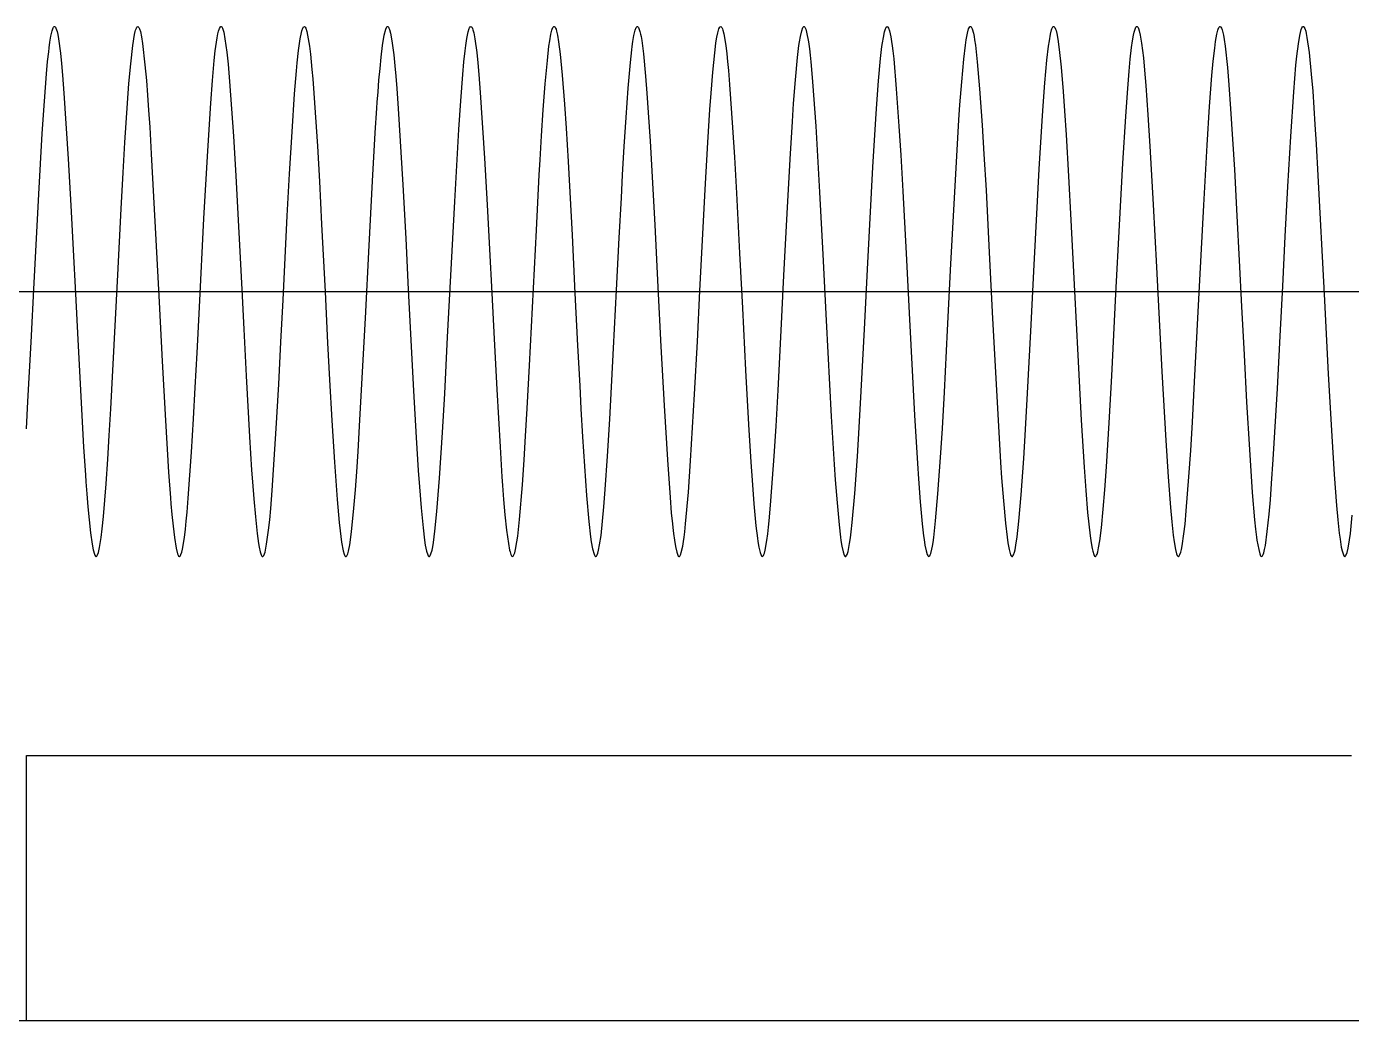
# Model space of a CAD drawing. Extents: x -1 to 557, y 51 to 285.
# Drawn here: x 514.67 to 536, y 261.16 to 277.16 of the extents above; entities that cross this region are included whole.
import ezdxf

# ---------------------------------------------------------------- set-up
doc = ezdxf.new("R2010")
doc.units = 0

msp = doc.modelspace()

# ---------------------------------------------------------------- linework, layer by layer
for p, q in [((515.081024, 277.092228), (515.097111, 277.139238)), ((515.097111, 277.139238), (515.10332, 277.15095)), ((515.10332, 277.15095), (515.112915, 277.16032)), ((515.112915, 277.16032), (515.119124, 277.162013)), ((515.119124, 277.162013), (515.127026, 277.158993)), ((515.127026, 277.158993), (515.134082, 277.15064)), ((515.134082, 277.15064), (515.141702, 277.134581)), ((515.141702, 277.134581), (515.160329, 277.080149)), ((516.42536, 277.106057), (516.436367, 277.136032)), ((516.436367, 277.136032), (516.445962, 277.153896)), ((516.445962, 277.153896), (516.450478, 277.158525)), ((516.450478, 277.158525), (516.459227, 277.161686)), ((516.459227, 277.161686), (516.468258, 277.158214)), ((516.468258, 277.158214), (516.476442, 277.148111)), ((516.476442, 277.148111), (516.487167, 277.125194)), ((516.487167, 277.125194), (516.500996, 277.079822)), ((517.760412, 277.088676), (517.775652, 277.133194)), ((517.775652, 277.133194), (517.789481, 277.15755)), ((517.789481, 277.15755), (517.796818, 277.16167)), ((517.796818, 277.16167), (517.803592, 277.161388)), ((517.803592, 277.161388), (517.810647, 277.156647)), ((517.810647, 277.156647), (517.816574, 277.148999)), ((517.816574, 277.148999), (517.822218, 277.138246)), ((517.822218, 277.138246), (517.830403, 277.117277)), ((519.102349, 277.093099), (519.116178, 277.133327)), ((519.116178, 277.133327), (519.128596, 277.155651)), ((519.128596, 277.155651), (519.13424, 277.159941)), ((519.13424, 277.159941), (519.144964, 277.160169)), ((519.144964, 277.160169), (519.154842, 277.151477)), ((519.154842, 277.151477), (519.164155, 277.133274)), ((519.164155, 277.133274), (519.180524, 277.083772)), ((520.451624, 277.119448), (520.462066, 277.144594)), ((520.462066, 277.144594), (520.470251, 277.156814)), ((520.470251, 277.156814), (520.477306, 277.161499)), ((520.477306, 277.161499), (520.483515, 277.162064)), ((520.483515, 277.162064), (520.490853, 277.158169)), ((520.490853, 277.158169), (520.497626, 277.150098)), ((520.497626, 277.150098), (520.503835, 277.138442)), ((520.503835, 277.138442), (520.512866, 277.114453)), ((521.780269, 277.076957), (521.795792, 277.130308)), ((521.795792, 277.130308), (521.801436, 277.142331)), ((521.801436, 277.142331), (521.81216, 277.157176)), ((521.81216, 277.157176), (521.82232, 277.161861)), ((521.82232, 277.161861), (521.829094, 277.159885)), ((521.829094, 277.159885), (521.835867, 277.153535)), ((521.835867, 277.153535), (521.842076, 277.144024)), ((521.842076, 277.144024), (521.84772, 277.131691)), ((521.84772, 277.131691), (521.855905, 277.108182)), ((523.127004, 277.103285), (523.133213, 277.121403)), ((523.133213, 277.121403), (523.14422, 277.14607)), ((523.14422, 277.14607), (523.154662, 277.159503)), ((523.154662, 277.159503), (523.159178, 277.162043)), ((523.159178, 277.162043), (523.166233, 277.161818)), ((523.166233, 277.161818), (523.17216, 277.158177)), ((523.17216, 277.158177), (523.178369, 277.150585)), ((523.178369, 277.150585), (523.186836, 277.135119)), ((523.186836, 277.135119), (523.193327, 277.11796)), ((524.468405, 277.101556), (524.486185, 277.147838)), ((524.486185, 277.147838), (524.493523, 277.158139)), ((524.493523, 277.158139), (524.500297, 277.162034)), ((524.500297, 277.162034), (524.505377, 277.161946)), ((524.505377, 277.161946), (524.512432, 277.157939)), ((524.512432, 277.157939), (524.520899, 277.14696)), ((524.520899, 277.14696), (524.528801, 277.129463)), ((524.528801, 277.129463), (524.54517, 277.079614)), ((525.799449, 277.063458), (525.816947, 277.123794)), ((525.816947, 277.123794), (525.830211, 277.152471)), ((525.830211, 277.152471), (525.835009, 277.157805)), ((525.835009, 277.157805), (525.844887, 277.161502)), ((525.844887, 277.161502), (525.853918, 277.157805)), ((525.853918, 277.157805), (525.862384, 277.147278)), ((525.862384, 277.147278), (525.872544, 277.126535)), ((525.872544, 277.126535), (525.880729, 277.101502)), ((527.148668, 277.094401), (527.167859, 277.146711)), ((527.167859, 277.146711), (527.176326, 277.158733)), ((527.176326, 277.158733), (527.182535, 277.162148)), ((527.182535, 277.162148), (527.187332, 277.162233)), ((527.187332, 277.162233), (527.193824, 277.158987)), ((527.193824, 277.158987), (527.200597, 277.151424)), ((527.200597, 277.151424), (527.206524, 277.140812)), ((527.206524, 277.140812), (527.21499, 277.119476)), ((528.482732, 277.075751), (528.495996, 277.122834)), ((528.495996, 277.122834), (528.501358, 277.135957)), ((528.501358, 277.135957), (528.511801, 277.153624)), ((528.511801, 277.153624), (528.522807, 277.161978)), ((528.522807, 277.161978), (528.529016, 277.161414)), ((528.529016, 277.161414), (528.537201, 277.154612)), ((528.537201, 277.154612), (528.548207, 277.135421)), ((528.548207, 277.135421), (528.562601, 277.091739)), ((529.818573, 277.056985), (529.836918, 277.123755)), ((529.836918, 277.123755), (529.84482, 277.142156)), ((529.84482, 277.142156), (529.855827, 277.158384)), ((529.855827, 277.158384), (529.8626, 277.162392)), ((529.8626, 277.162392), (529.867398, 277.162649)), ((529.867398, 277.162649), (529.873324, 277.160109)), ((529.873324, 277.160109), (529.878687, 277.154916)), ((529.878687, 277.154916), (529.884049, 277.146393)), ((529.884049, 277.146393), (529.892515, 277.125819)), ((529.892515, 277.125819), (529.913682, 277.054081)), ((531.172308, 277.108138), (531.178517, 277.126849)), ((531.178517, 277.126849), (531.187548, 277.146407)), ((531.187548, 277.146407), (531.193475, 277.155438)), ((531.193475, 277.155438), (531.201094, 277.161563)), ((531.201094, 277.161563), (531.206457, 277.162409)), ((531.206457, 277.162409), (531.214077, 277.158938)), ((531.214077, 277.158938), (531.224237, 277.146492)), ((531.224237, 277.146492), (531.235526, 277.122277)), ((531.235526, 277.122277), (531.24371, 277.096002)), ((532.502025, 277.070333), (532.516983, 277.121494)), ((532.516983, 277.121494), (532.529119, 277.14966)), ((532.529119, 277.14966), (532.535892, 277.157957)), ((532.535892, 277.157957), (532.541536, 277.161428)), ((532.541536, 277.161428), (532.550285, 277.161233)), ((532.550285, 277.161233), (532.558188, 277.155589)), ((532.558188, 277.155589), (532.564679, 277.14605)), ((532.564679, 277.14605), (532.571452, 277.131544)), ((532.571452, 277.131544), (532.58387, 277.093023)), ((533.848874, 277.101258), (533.855365, 277.12076)), ((533.855365, 277.12076), (533.867782, 277.147401)), ((533.867782, 277.147401), (533.880482, 277.161766)), ((533.880482, 277.161766), (533.886974, 277.162613)), ((533.886974, 277.162613), (533.892054, 277.160073)), ((533.892054, 277.160073), (533.898545, 277.152961)), ((533.898545, 277.152961), (533.908422, 277.134758)), ((533.908422, 277.134758), (533.917171, 277.109188)), ((535.192843, 277.116439), (535.201874, 277.139412)), ((535.201874, 277.139412), (535.214574, 277.157644)), ((535.214574, 277.157644), (535.223605, 277.162413)), ((535.223605, 277.162413), (535.231225, 277.16072)), ((535.231225, 277.16072), (535.235459, 277.156967)), ((535.235459, 277.156967), (535.240821, 277.149262)), ((535.240821, 277.149262), (535.249287, 277.131284)), ((535.249287, 277.131284), (535.264245, 277.08708)), ((515.032764, 276.819026), (515.045464, 276.909639)), ((515.045464, 276.909639), (515.061833, 277.006602)), ((515.061833, 277.006602), (515.081024, 277.092228)), ((515.160329, 277.080149), (515.170771, 277.032801)), ((515.170771, 277.032801), (515.182906, 276.96277)), ((515.182906, 276.96277), (515.2146, 276.733863)), ((516.380205, 276.856003), (516.40758, 277.03402)), ((516.40758, 277.03402), (516.418869, 277.084326)), ((516.418869, 277.084326), (516.42536, 277.106057)), ((516.500996, 277.079822), (516.518493, 276.995717)), ((516.518493, 276.995717), (516.53458, 276.888365)), ((517.707636, 276.770057), (517.726263, 276.910925)), ((517.726263, 276.910925), (517.736987, 276.979552)), ((517.736987, 276.979552), (517.749969, 277.047258)), ((517.749969, 277.047258), (517.760412, 277.088676)), ((517.830403, 277.117277), (517.842538, 277.073058)), ((517.842538, 277.073058), (517.86314, 276.965159)), ((517.86314, 276.965159), (517.893903, 276.747377)), ((519.049856, 276.775701), (519.07582, 276.96212)), ((519.07582, 276.96212), (519.094729, 277.063844)), ((519.094729, 277.063844), (519.102349, 277.093099)), ((519.180524, 277.083772), (519.193507, 277.022919)), ((519.193507, 277.022919), (519.222152, 276.848043)), ((520.401106, 276.854605), (520.4282, 277.022451)), ((520.4282, 277.022451), (520.451624, 277.119448)), ((520.512866, 277.114453), (520.528388, 277.054568)), ((520.528388, 277.054568), (520.550402, 276.932061)), ((520.550402, 276.932061), (520.58043, 276.70652)), ((521.74104, 276.856107), (521.75882, 276.970709)), ((521.75882, 276.970709), (521.780269, 277.076957)), ((521.855905, 277.108182), (521.86804, 277.061635)), ((521.86804, 277.061635), (521.885538, 276.966758)), ((521.885538, 276.966758), (521.916837, 276.744576)), ((523.080438, 276.846615), (523.092856, 276.931505)), ((523.092856, 276.931505), (523.112047, 277.039607)), ((523.112047, 277.039607), (523.127004, 277.103285)), ((523.193327, 277.11796), (523.20264, 277.086131)), ((523.20264, 277.086131), (523.216187, 277.0256)), ((523.216187, 277.0256), (523.234531, 276.915745)), ((523.234531, 276.915745), (523.259367, 276.718387)), ((524.419581, 276.838317), (524.431717, 276.923709)), ((524.431717, 276.923709), (524.448368, 277.017514)), ((524.448368, 277.017514), (524.468405, 277.101556)), ((524.54517, 277.079614), (524.554201, 277.041234)), ((524.554201, 277.041234), (524.562385, 276.999254)), ((524.562385, 276.999254), (524.572545, 276.936298)), ((524.572545, 276.936298), (524.599639, 276.724129)), ((525.768687, 276.893422), (525.774049, 276.929843)), ((525.774049, 276.929843), (525.784773, 276.993594)), ((525.784773, 276.993594), (525.799449, 277.063458)), ((525.880729, 277.101502), (525.893429, 277.045599)), ((525.893429, 277.045599), (525.925687, 276.85745)), ((527.104359, 276.856728), (527.112544, 276.913663)), ((527.112544, 276.913663), (527.128066, 277.004426)), ((527.128066, 277.004426), (527.148668, 277.094401)), ((527.21499, 277.119476), (527.227972, 277.069735)), ((527.227972, 277.069735), (527.25769, 276.914363)), ((527.25769, 276.914363), (527.27293, 276.804068)), ((528.449712, 276.897434), (528.46467, 276.988321)), ((528.46467, 276.988321), (528.482732, 277.075751)), ((528.562601, 277.091739), (528.584332, 276.996477)), ((528.584332, 276.996477), (528.596467, 276.923475)), ((528.596467, 276.923475), (528.606345, 276.853329)), ((529.784989, 276.861574), (529.797971, 276.948005)), ((529.797971, 276.948005), (529.818573, 277.056985)), ((529.913682, 277.054081), (529.924407, 277.002694)), ((529.924407, 277.002694), (529.93372, 276.946991)), ((529.93372, 276.946991), (529.945291, 276.864193)), ((531.124048, 276.845104), (531.136466, 276.931605)), ((531.136466, 276.931605), (531.155939, 277.040797)), ((531.155939, 277.040797), (531.172308, 277.108138)), ((531.24371, 277.096002), (531.255281, 277.047898)), ((531.255281, 277.047898), (531.271932, 276.956703)), ((531.271932, 276.956703), (531.29451, 276.791922)), ((532.461103, 276.822979), (532.476061, 276.932137)), ((532.476061, 276.932137), (532.491865, 277.023845)), ((532.491865, 277.023845), (532.502025, 277.070333)), ((532.58387, 277.093023), (532.599674, 277.022818)), ((532.599674, 277.022818), (532.620841, 276.892087)), ((533.798356, 276.812756), (533.813596, 276.922363)), ((533.813596, 276.922363), (533.834198, 277.039674)), ((533.834198, 277.039674), (533.848874, 277.101258)), ((533.917171, 277.109188), (533.938338, 277.025275)), ((533.938338, 277.025275), (533.950756, 276.95356)), ((533.950756, 276.95356), (533.965149, 276.848015)), ((535.147123, 276.88187), (535.169136, 277.019417)), ((535.169136, 277.019417), (535.179296, 277.068462)), ((535.179296, 277.068462), (535.192843, 277.116439)), ((535.264245, 277.08708), (535.273559, 277.047504)), ((535.273559, 277.047504), (535.284283, 276.987388)), ((535.284283, 276.987388), (535.317472, 276.746497)), ((515.008493, 276.601295), (515.025144, 276.75696)), ((515.025144, 276.75696), (515.032764, 276.819026)), ((515.2146, 276.733863), (515.23238, 276.567163)), ((516.346507, 276.562921), (516.380205, 276.856003)), ((516.53458, 276.888365), (516.575164, 276.544057)), ((517.690985, 276.616252), (517.707636, 276.770057)), ((517.893903, 276.747377), (517.913658, 276.556866)), ((519.027842, 276.580107), (519.049856, 276.775701)), ((519.222152, 276.848043), (519.238239, 276.717527)), ((519.238239, 276.717527), (519.251503, 276.593267)), ((520.378246, 276.669671), (520.401106, 276.854605)), ((520.58043, 276.70652), (520.598775, 276.531226)), ((521.710843, 276.593931), (521.730034, 276.770591)), ((521.730034, 276.770591), (521.74104, 276.856107)), ((521.916837, 276.744576), (521.934899, 276.579101)), ((523.054473, 276.615608), (523.080438, 276.846615)), ((523.259367, 276.718387), (523.292499, 276.378242)), ((524.391641, 276.583247), (524.413372, 276.789379)), ((524.413372, 276.789379), (524.419581, 276.838317)), ((524.599639, 276.724129), (524.635481, 276.365137)), ((525.718677, 276.425843), (525.749778, 276.738333)), ((525.749778, 276.738333), (525.768687, 276.893422)), ((525.925687, 276.85745), (525.942338, 276.724715)), ((525.942338, 276.724715), (525.955885, 276.598909)), ((527.082064, 276.66147), (527.104359, 276.856728)), ((527.27293, 276.804068), (527.285348, 276.699352)), ((527.285348, 276.699352), (527.296355, 276.594498)), ((528.419796, 276.645159), (528.44181, 276.840465)), ((528.44181, 276.840465), (528.449712, 276.897434)), ((528.606345, 276.853329), (528.616505, 276.771436)), ((528.616505, 276.771436), (528.630052, 276.644041)), ((529.759024, 276.635274), (529.784989, 276.861574)), ((529.945291, 276.864193), (529.975771, 276.595018)), ((531.098648, 276.618742), (531.124048, 276.845104)), ((531.29451, 276.791922), (531.324595, 276.507724)), ((532.439654, 276.636346), (532.461103, 276.822979)), ((532.620841, 276.892087), (532.650023, 276.658362)), ((533.774931, 276.603068), (533.798356, 276.812756)), ((533.965149, 276.848015), (534.003757, 276.503456)), ((535.122852, 276.684461), (535.147123, 276.88187)), ((535.317472, 276.746497), (535.353258, 276.397185)), ((514.990149, 276.40282), (515.008493, 276.601295)), ((515.23238, 276.567163), (515.249031, 276.380645)), ((516.317862, 276.24657), (516.346507, 276.562921)), ((516.575164, 276.544057), (516.597741, 276.293593)), ((517.661493, 276.292284), (517.690985, 276.616252)), ((517.913658, 276.556866), (517.937365, 276.277362)), ((519.015142, 276.446483), (519.027842, 276.580107)), ((519.251503, 276.593267), (519.263356, 276.468878)), ((520.343251, 276.2986), (520.35962, 276.484246)), ((520.35962, 276.484246), (520.378246, 276.669671)), ((520.598775, 276.531226), (520.614015, 276.3625)), ((521.692216, 276.39103), (521.710843, 276.593931)), ((521.934899, 276.579101), (521.95155, 276.392597)), ((523.020691, 276.238816), (523.054473, 276.615608)), ((524.355827, 276.17006), (524.391641, 276.583247)), ((525.955885, 276.598909), (525.969431, 276.452187)), ((527.049044, 276.305642), (527.082064, 276.66147)), ((527.296355, 276.594498), (527.307926, 276.470157)), ((528.3872, 276.289291), (528.419796, 276.645159)), ((528.630052, 276.644041), (528.672583, 276.161083)), ((529.725976, 276.273039), (529.759024, 276.635274)), ((529.975771, 276.595018), (530.013645, 276.16054)), ((531.065967, 276.256473), (531.098648, 276.618742)), ((531.324595, 276.507724), (531.35801, 276.118862)), ((532.42131, 276.444858), (532.439654, 276.636346)), ((532.650023, 276.658362), (532.669496, 276.458907)), ((533.754047, 276.374285), (533.774931, 276.603068)), ((534.003757, 276.503456), (534.027746, 276.221237)), ((535.072334, 276.110548), (535.107612, 276.537835)), ((535.107612, 276.537835), (535.122852, 276.684461)), ((514.95552, 275.962435), (514.990149, 276.40282)), ((515.249031, 276.380645), (515.271326, 276.087501)), ((516.597741, 276.293593), (516.616368, 276.056078)), ((517.634117, 275.929959), (517.661493, 276.292284)), ((517.937365, 276.277362), (518.000046, 275.399313)), ((518.985537, 276.076259), (519.015142, 276.446483)), ((519.263356, 276.468878), (519.276056, 276.321406)), ((519.276056, 276.321406), (519.293554, 276.087972)), ((520.328293, 276.112825), (520.343251, 276.2986)), ((520.614015, 276.3625), (520.629819, 276.162072)), ((521.65866, 275.963814), (521.692216, 276.39103)), ((521.95155, 276.392597), (521.974128, 276.099461)), ((523.292499, 276.378242), (523.329442, 275.912991)), ((524.635481, 276.365137), (524.658059, 276.087766)), ((525.690427, 276.087527), (525.718677, 276.425843)), ((525.969431, 276.452187), (525.987494, 276.228571)), ((527.019298, 275.925528), (527.049044, 276.305642)), ((527.307926, 276.470157), (527.324013, 276.273299)), ((527.324013, 276.273299), (527.375998, 275.555916)), ((528.3583, 275.918968), (528.3872, 276.289291)), ((529.697302, 275.902699), (529.725976, 276.273039)), ((532.392467, 276.093139), (532.42131, 276.444858)), ((532.669496, 276.458907), (532.690098, 276.212586)), ((533.715806, 275.876197), (533.754047, 276.374285)), ((535.353258, 276.397185), (535.376118, 276.121155)), ((515.271326, 276.087501), (515.340951, 275.030541)), ((516.293591, 275.929827), (516.317862, 276.24657)), ((516.616368, 276.056078), (516.633301, 275.818436)), ((518.944163, 275.467136), (518.985537, 276.076259)), ((519.293554, 276.087972), (519.350676, 275.237423)), ((520.315875, 275.944838), (520.328293, 276.112825)), ((520.629819, 276.162072), (520.651832, 275.842616)), ((521.974128, 276.099461), (522.044006, 275.042521)), ((522.989195, 275.82069), (523.020691, 276.238816)), ((524.321509, 275.699587), (524.355827, 276.17006)), ((524.658059, 276.087766), (524.67979, 275.779396)), ((525.671518, 275.826037), (525.690427, 276.087527)), ((525.987494, 276.228571), (526.037024, 275.537553)), ((528.672583, 276.161083), (528.715537, 275.560077)), ((530.013645, 276.16054), (530.05547, 275.57658)), ((531.037519, 275.886116), (531.065967, 276.256473)), ((531.35801, 276.118862), (531.380588, 275.806741)), ((532.365938, 275.71436), (532.392467, 276.093139)), ((532.690098, 276.212586), (532.724191, 275.743288)), ((534.027746, 276.221237), (534.055404, 275.835361)), ((535.023538, 275.39025), (535.072334, 276.110548)), ((535.376118, 276.121155), (535.395591, 275.853834)), ((514.920891, 275.438837), (514.95552, 275.962435)), ((516.27186, 275.612895), (516.293591, 275.929827)), ((517.584982, 275.163924), (517.634117, 275.929959)), ((520.28342, 275.448977), (520.309102, 275.849885)), ((520.309102, 275.849885), (520.315875, 275.944838)), ((520.651832, 275.842616), (520.727186, 274.611966)), ((521.628264, 275.506118), (521.65866, 275.963814)), ((523.329442, 275.912991), (523.355407, 275.52403)), ((526.99926, 275.634495), (527.019298, 275.925528)), ((528.341649, 275.675495), (528.3583, 275.918968)), ((529.680651, 275.65922), (529.697302, 275.902699)), ((531.020867, 275.642632), (531.037519, 275.886116)), ((533.675872, 275.253838), (533.715806, 275.876197)), ((535.395591, 275.853834), (535.413371, 275.5864)), ((516.633301, 275.818436), (516.651364, 275.54106)), ((522.96182, 275.402265), (522.989195, 275.82069)), ((524.291706, 275.228793), (524.321509, 275.699587)), ((524.67979, 275.779396), (524.708379, 275.318621)), ((525.637595, 275.293834), (525.671518, 275.826037)), ((526.962486, 275.028073), (526.99926, 275.634495)), ((528.295336, 274.897835), (528.341649, 275.675495)), ((529.63448, 274.881549), (529.680651, 275.65922)), ((530.974837, 274.864955), (531.020867, 275.642632)), ((531.380588, 275.806741), (531.405706, 275.419834)), ((532.320077, 274.965275), (532.365938, 275.71436)), ((532.724191, 275.743288), (532.755912, 275.237998)), ((534.055404, 275.835361), (534.116392, 274.860453)), ((514.864814, 274.46529), (514.920891, 275.438837)), ((516.251822, 275.29585), (516.27186, 275.612895)), ((516.651364, 275.54106), (516.676481, 275.115596)), ((518.903806, 274.790647), (518.944163, 275.467136)), ((520.238405, 274.672062), (520.28342, 275.448977)), ((521.561829, 274.344078), (521.628264, 275.506118)), ((523.355407, 275.52403), (523.387213, 274.987128)), ((526.037024, 275.537553), (526.066177, 275.058202)), ((527.375998, 275.555916), (527.405349, 275.074821)), ((528.715537, 275.560077), (528.744154, 275.091552)), ((530.05547, 275.57658), (530.084172, 275.108063)), ((531.405706, 275.419834), (531.444737, 274.752943)), ((535.413371, 275.5864), (535.432562, 275.269374)), ((516.234606, 275.003047), (516.251822, 275.29585)), ((518.000046, 275.399313), (518.038005, 274.757247)), ((519.350676, 275.237423), (519.383442, 274.667114)), ((522.938678, 275.017486), (522.96182, 275.402265)), ((524.26546, 274.776095), (524.291706, 275.228793)), ((524.708379, 275.318621), (524.784071, 273.967541)), ((525.594697, 274.541027), (525.637595, 275.293834)), ((532.755912, 275.237998), (532.808688, 274.298388)), ((533.621177, 274.284095), (533.675872, 275.253838)), ((534.976492, 274.587534), (535.023538, 275.39025)), ((535.432562, 275.269374), (535.460785, 274.765938)), ((515.340951, 275.030541), (515.382832, 274.278685)), ((516.2236, 274.81141), (516.234606, 275.003047)), ((516.676481, 275.115596), (516.752004, 273.730506)), ((517.524841, 274.074154), (517.584982, 275.163924)), ((522.044006, 275.042521), (522.085972, 274.29067)), ((522.924849, 274.772692), (522.938678, 275.017486)), ((526.066177, 275.058202), (526.098463, 274.477525)), ((526.914509, 274.151435), (526.962486, 275.028073)), ((527.405349, 275.074821), (527.437692, 274.494149)), ((528.744154, 275.091552), (528.776553, 274.510883)), ((530.084172, 275.108063), (530.116656, 274.527397)), ((516.19216, 274.225878), (516.2236, 274.81141)), ((518.867117, 274.113944), (518.903806, 274.790647)), ((523.387213, 274.987128), (523.451362, 273.805978)), ((524.24514, 274.40416), (524.26546, 274.776095)), ((528.213407, 273.356395), (528.295336, 274.897835)), ((529.552664, 273.340109), (529.63448, 274.881549)), ((530.893134, 273.323505), (530.974837, 274.864955)), ((532.265862, 273.966085), (532.320077, 274.965275)), ((534.116392, 274.860453), (534.157201, 274.112771)), ((518.038005, 274.757247), (518.07094, 274.148209)), ((519.383442, 274.667114), (519.41999, 273.978811)), ((520.183513, 273.639242), (520.238405, 274.672062)), ((520.727186, 274.611966), (520.77316, 273.747435)), ((522.877831, 273.881624), (522.924849, 274.772692)), ((531.444737, 274.752943), (531.482724, 274.04309)), ((534.933904, 273.784559), (534.976492, 274.587534)), ((535.460785, 274.765938), (535.561058, 272.856598)), ((514.790561, 273.03467), (514.864814, 274.46529)), ((524.211527, 273.759116), (524.24514, 274.40416)), ((525.551602, 273.725298), (525.594697, 274.541027)), ((526.098463, 274.477525), (526.148727, 273.515839)), ((527.437692, 274.494149), (527.489987, 273.493459)), ((528.776553, 274.510883), (528.828905, 273.510193)), ((530.116656, 274.527397), (530.169065, 273.526717)), ((515.382832, 274.278685), (515.419719, 273.568058)), ((516.137719, 273.163038), (516.19216, 274.225878)), ((518.07094, 274.148209), (518.102352, 273.539089)), ((521.448827, 272.161448), (521.561829, 274.344078)), ((522.085972, 274.29067), (522.122887, 273.580043)), ((526.863201, 273.154198), (526.914509, 274.151435)), ((532.808688, 274.298388), (532.860871, 273.287158)), ((533.55906, 273.079045), (533.621177, 274.284095)), ((517.451463, 272.643194), (517.524841, 274.074154)), ((518.832319, 273.437139), (518.867117, 274.113944)), ((519.41999, 273.978811), (519.475446, 272.890541)), ((524.784071, 273.967541), (524.835294, 272.965791)), ((531.482724, 274.04309), (531.541003, 272.90325)), ((532.209277, 272.859655), (532.265862, 273.966085)), ((534.157201, 274.112771), (534.194172, 273.393779)), ((516.752004, 273.730506), (516.80303, 272.725836)), ((520.77316, 273.747435), (520.814505, 272.93161)), ((522.76593, 271.705164), (522.877831, 273.881624)), ((523.451362, 273.805978), (523.49903, 272.868504)), ((524.168912, 272.916235), (524.211527, 273.759116)), ((525.510256, 272.909473), (525.551602, 273.725298)), ((534.89318, 272.981485), (534.933904, 273.784559)), ((515.419719, 273.568058), (515.455589, 272.857378)), ((518.102352, 273.539089), (518.133057, 272.92993)), ((520.124162, 272.470062), (520.183513, 273.639242)), ((522.122887, 273.580043), (522.158729, 272.869363)), ((526.148727, 273.515839), (526.193431, 272.630486)), ((528.828905, 273.510193), (528.883007, 272.445263)), ((530.169065, 273.526717), (530.223167, 272.461777)), ((518.798255, 272.760297), (518.832319, 273.437139)), ((527.489987, 273.493459), (527.544089, 272.428519)), ((528.159305, 272.291455), (528.213407, 273.356395)), ((529.498562, 272.275169), (529.552664, 273.340109)), ((530.839032, 272.258575), (530.893134, 273.323505)), ((532.860871, 273.287158), (532.947146, 271.608198)), ((534.194172, 273.393779), (534.231285, 272.656612)), ((516.058895, 271.625898), (516.137719, 273.163038)), ((526.818468, 272.268845), (526.863201, 273.154198)), ((533.474478, 271.441845), (533.55906, 273.079045)), ((493.335, 272.896), (554.134, 272.896)), ((514.742188, 272.080359), (514.790561, 273.03467)), ((515.455589, 272.857378), (515.492729, 272.123872)), ((518.133057, 272.92993), (518.165344, 272.289803)), ((519.475446, 272.890541), (519.516792, 272.073215)), ((520.814505, 272.93161), (520.855794, 272.115785)), ((522.158729, 272.869363), (522.195869, 272.135857)), ((523.49903, 272.868504), (523.541645, 272.025625)), ((524.121442, 271.982879), (524.168912, 272.916235)), ((524.835294, 272.965791), (524.883639, 272.014003)), ((525.468967, 272.093648), (525.510256, 272.909473)), ((531.541003, 272.90325), (531.593637, 271.87238)), ((532.141233, 271.539105), (532.209277, 272.859655)), ((534.852596, 272.178403), (534.89318, 272.981485)), ((535.561058, 272.856598), (535.627098, 271.571618)), ((516.80303, 272.725836), (516.851741, 271.774068)), ((517.414238, 271.909281), (517.451463, 272.643194)), ((518.764021, 272.083461), (518.798255, 272.760297)), ((534.231285, 272.656612), (534.27088, 271.87878)), ((520.03656, 270.832552), (520.124162, 272.470062)), ((526.193431, 272.630486), (526.244767, 271.633249)), ((527.544089, 272.428519), (527.626047, 270.887089)), ((528.883007, 272.445263), (528.964852, 270.903823)), ((530.223167, 272.461777), (530.304927, 270.920327)), ((518.165344, 272.289803), (518.204431, 271.539654)), ((526.768176, 271.307162), (526.818468, 272.268845)), ((528.106981, 271.290765), (528.159305, 272.291455)), ((529.446181, 271.274489), (529.498562, 272.275169)), ((530.786595, 271.257895), (530.839032, 272.258575)), ((514.691699, 271.125514), (514.742188, 272.080359)), ((515.492729, 272.123872), (515.53574, 271.309834)), ((518.728602, 271.406687), (518.764021, 272.083461)), ((519.516792, 272.073215), (519.547836, 271.477532)), ((520.855794, 272.115785), (520.898748, 271.300048)), ((521.401724, 271.255084), (521.448827, 272.161448)), ((522.195869, 272.135857), (522.238852, 271.321819)), ((523.541645, 272.025625), (523.575286, 271.380584)), ((524.883639, 272.014003), (524.934693, 271.062362)), ((525.423981, 271.243141), (525.468967, 272.093648)), ((534.808175, 271.333241), (534.852596, 272.178403)), ((517.385056, 271.352728), (517.414238, 271.909281)), ((524.059466, 270.839709), (524.121442, 271.982879)), ((531.593637, 271.87238), (531.650279, 270.82742)), ((534.27088, 271.87878), (534.311774, 271.11476)), ((516.026072, 271.010552), (516.058895, 271.625898)), ((516.851741, 271.774068), (516.904093, 270.8225)), ((522.729466, 271.013909), (522.76593, 271.705164)), ((526.244767, 271.633249), (526.292801, 270.756614)), ((532.947146, 271.608198), (533.009263, 270.500678)), ((518.204431, 271.539654), (518.259267, 270.558281)), ((518.688357, 270.691421), (518.728602, 271.406687)), ((519.547836, 271.477532), (519.584243, 270.820776)), ((523.575286, 271.380584), (523.595606, 271.008646)), ((532.099662, 270.780814), (532.141233, 271.539105)), ((533.439059, 270.791004), (533.474478, 271.441845)), ((535.627098, 271.571618), (535.68326, 270.569888)), ((515.53574, 271.309834), (515.588177, 270.39371)), ((517.356834, 270.845234), (517.385056, 271.352728)), ((520.898748, 271.300048), (520.941336, 270.547221)), ((521.366475, 270.628204), (521.401724, 271.255084)), ((522.238852, 271.321819), (522.291656, 270.398722)), ((525.359888, 270.169431), (525.423981, 271.243141)), ((526.73589, 270.726485), (526.768176, 271.307162)), ((528.074611, 270.710093), (528.106981, 271.290765)), ((529.413754, 270.693823), (529.446181, 271.274489)), ((530.754083, 270.677229), (530.786595, 271.257895)), ((534.740977, 270.193461), (534.808175, 271.333241)), ((514.666863, 270.683633), (514.691699, 271.125514)), ((516.001519, 270.579791), (516.026072, 271.010552)), ((522.704066, 270.56784), (522.729466, 271.013909)), ((523.595606, 271.008646), (523.621853, 270.555953)), ((524.934693, 271.062362), (524.986819, 270.187048)), ((534.311774, 271.11476), (534.356817, 270.353692)), ((516.904093, 270.8225), (516.955712, 269.987095)), ((517.32452, 270.309701), (517.356834, 270.845234)), ((519.584243, 270.820776), (519.625645, 270.151145)), ((520.007096, 270.323934), (520.03656, 270.832552)), ((524.023934, 270.244184), (524.059466, 270.839709)), ((526.292801, 270.756614), (526.329631, 270.150195)), ((526.706567, 270.245387), (526.73589, 270.726485)), ((527.626047, 270.887089), (527.672416, 270.109432)), ((528.964852, 270.903823), (529.011108, 270.126157)), ((530.304927, 270.920327), (530.351013, 270.142653)), ((531.650279, 270.82742), (531.69662, 270.070907)), ((532.056199, 270.07634), (532.099662, 270.780814)), ((533.412248, 270.336361), (533.439059, 270.791004)), ((515.977813, 270.199322), (516.001519, 270.579791)), ((518.259267, 270.558281), (518.292654, 270.022296)), ((518.622092, 269.694362), (518.688357, 270.691421)), ((520.941336, 270.547221), (520.974864, 270.014995)), ((521.318413, 269.892231), (521.366475, 270.628204)), ((522.68036, 270.187377), (522.704066, 270.56784)), ((523.621853, 270.555953), (523.651712, 270.085162)), ((528.04605, 270.241565), (528.074611, 270.710093)), ((529.385108, 270.225301), (529.413754, 270.693823)), ((530.725353, 270.208715), (530.754083, 270.677229)), ((535.68326, 270.569888), (535.722489, 269.953205)), ((515.588177, 270.39371), (515.616653, 269.9459)), ((517.272252, 269.571758), (517.32452, 270.309701)), ((519.985647, 269.991465), (520.007096, 270.323934)), ((522.291656, 270.398722), (522.322559, 269.915758)), ((533.009263, 270.500678), (533.046996, 269.914113)), ((533.384308, 269.916099), (533.412248, 270.336361)), ((534.356817, 270.353692), (534.404146, 269.662996)), ((515.950155, 269.800184), (515.977813, 270.199322)), ((519.625645, 270.151145), (519.669022, 269.54789)), ((522.65242, 269.785372), (522.68036, 270.187377)), ((523.651712, 270.085162), (523.686143, 269.614695)), ((523.987217, 269.710398), (524.023934, 270.244184)), ((524.986819, 270.187048), (525.029717, 269.579534)), ((525.325034, 269.665332), (525.359888, 270.169431)), ((526.329631, 270.150195), (526.349669, 269.859168)), ((526.654751, 269.527993), (526.706567, 270.245387)), ((527.672416, 270.109432), (527.689067, 269.865965)), ((528.003519, 269.644375), (528.04605, 270.241565)), ((529.011108, 270.126157), (529.027759, 269.882681)), ((529.343396, 269.641336), (529.385108, 270.225301)), ((530.351013, 270.142653), (530.367665, 269.899172)), ((530.683386, 269.624769), (530.725353, 270.208715)), ((534.715295, 269.804782), (534.740977, 270.193461)), ((515.616653, 269.9459), (515.624838, 269.831459)), ((516.955712, 269.987095), (516.985006, 269.574001)), ((518.292654, 270.022296), (518.305636, 269.835163)), ((519.965045, 269.706299), (519.985647, 269.991465)), ((520.974864, 270.014995), (520.99349, 269.75348)), ((521.276136, 269.353797), (521.318413, 269.892231)), ((522.322559, 269.915758), (522.332719, 269.772285)), ((529.027759, 269.882681), (529.056517, 269.512349)), ((530.367665, 269.899172), (530.396225, 269.528823)), ((531.69662, 270.070907), (531.723149, 269.692131)), ((532.030235, 269.704608), (532.056199, 270.07634)), ((533.046996, 269.914113), (533.085068, 269.419113)), ((533.340902, 269.368379), (533.384308, 269.916099)), ((535.722489, 269.953205), (535.760391, 269.452326)), ((515.624838, 269.831459), (515.639231, 269.639946)), ((515.906213, 269.273267), (515.950155, 269.800184)), ((518.305636, 269.835163), (518.326521, 269.561484)), ((518.599796, 269.405429), (518.622092, 269.694362)), ((519.940774, 269.409884), (519.965045, 269.706299)), ((520.99349, 269.75348), (521.021148, 269.415104)), ((522.332719, 269.772285), (522.350217, 269.546821)), ((522.60495, 269.225319), (522.65242, 269.785372)), ((523.965204, 269.431797), (523.987217, 269.710398)), ((525.280612, 269.158752), (525.325034, 269.665332)), ((526.349669, 269.859168), (526.379557, 269.479063)), ((527.689067, 269.865965), (527.718079, 269.49565)), ((531.723149, 269.692131), (531.752105, 269.340423)), ((532.005117, 269.395369), (532.030235, 269.704608)), ((534.404146, 269.662996), (534.441625, 269.220486)), ((534.695822, 269.544686), (534.715295, 269.804782)), ((515.639231, 269.639946), (515.656446, 269.429792)), ((516.985006, 269.574001), (516.992909, 269.477915)), ((516.992909, 269.477915), (517.007866, 269.308384)), ((517.253908, 269.345196), (517.272252, 269.571758)), ((518.326521, 269.561484), (518.352485, 269.267445)), ((519.669022, 269.54789), (519.701365, 269.179717)), ((522.350217, 269.546821), (522.371666, 269.301759)), ((523.686143, 269.614695), (523.723057, 269.193882)), ((525.029717, 269.579534), (525.050037, 269.335265)), ((526.379557, 269.479063), (526.412746, 269.123252)), ((526.638665, 269.331132), (526.654751, 269.527993)), ((527.718079, 269.49565), (527.750874, 269.139802)), ((527.963105, 269.179287), (528.003519, 269.644375)), ((529.056517, 269.512349), (529.088973, 269.156464)), ((529.305691, 269.206835), (529.343396, 269.641336)), ((530.396225, 269.528823), (530.429076, 269.166571)), ((530.646105, 269.19768), (530.683386, 269.624769)), ((534.675784, 269.313385), (534.695822, 269.544686)), ((535.760391, 269.452326), (535.780993, 269.221192)), ((515.656446, 269.429792), (515.67592, 269.219839)), ((515.886739, 269.07631), (515.906213, 269.273267)), ((517.007866, 269.308384), (517.026775, 269.121087)), ((517.240361, 269.197585), (517.253908, 269.345196)), ((518.352485, 269.267445), (518.380735, 269.002673)), ((518.583145, 269.219747), (518.599796, 269.405429)), ((519.901404, 269.027865), (519.940774, 269.409884)), ((521.021148, 269.415104), (521.052277, 269.093286)), ((521.24447, 269.038157), (521.276136, 269.353797)), ((522.371666, 269.301759), (522.397348, 269.057146)), ((523.943755, 269.200096), (523.965204, 269.431797)), ((525.050037, 269.335265), (525.06697, 269.156737)), ((526.627093, 269.206782), (526.638665, 269.331132)), ((531.752105, 269.340423), (531.770449, 269.148947)), ((531.974778, 269.089906), (532.005117, 269.395369)), ((533.085068, 269.419113), (533.106235, 269.188024)), ((533.320864, 269.151697), (533.340902, 269.368379)), ((534.64601, 269.032419), (534.675784, 269.313385)), ((535.996329, 269.117844), (536.013262, 269.29684)), ((515.67592, 269.219839), (515.699344, 269.010309)), ((515.869806, 268.936181), (515.886739, 269.07631)), ((517.026775, 269.121087), (517.049917, 268.934304)), ((517.210163, 268.937616), (517.226814, 269.071245)), ((517.226814, 269.071245), (517.240361, 269.197585)), ((518.533982, 268.829671), (518.565365, 269.054266)), ((518.565365, 269.054266), (518.583145, 269.219747)), ((519.701365, 269.179717), (519.71604, 269.045704)), ((519.71604, 269.045704), (519.740876, 268.862517)), ((519.872956, 268.819743), (519.901404, 269.027865)), ((521.052277, 269.093286), (521.076831, 268.892316)), ((521.221046, 268.858286), (521.24447, 269.038157)), ((522.397348, 269.057146), (522.426022, 268.842152)), ((522.576728, 268.958986), (522.588863, 269.063129)), ((522.588863, 269.063129), (522.60495, 269.225319)), ((523.723057, 269.193882), (523.750151, 268.949249)), ((523.91779, 268.971344), (523.943755, 269.200096)), ((525.06697, 269.156737), (525.073461, 269.095789)), ((525.073461, 269.095789), (525.08475, 269.000082)), ((525.256623, 268.943905), (525.266783, 269.027493)), ((525.266783, 269.027493), (525.280612, 269.158752)), ((526.412746, 269.123252), (526.435324, 268.928025)), ((526.603951, 268.997193), (526.616087, 269.101914)), ((526.616087, 269.101914), (526.627093, 269.206782)), ((527.750874, 269.139802), (527.772887, 268.944521)), ((527.935165, 268.930706), (527.947582, 269.030813)), ((527.947582, 269.030813), (527.963105, 269.179287)), ((529.088973, 269.156464), (529.110704, 268.961135)), ((529.275522, 268.937612), (529.305691, 269.206835)), ((530.429076, 269.166571), (530.454758, 268.94024)), ((530.618165, 268.949675), (530.646105, 269.19768)), ((531.770449, 269.148947), (531.792181, 268.962339)), ((531.949096, 268.885383), (531.974778, 269.089906)), ((533.106235, 269.188024), (533.129941, 268.976231)), ((533.303084, 268.99337), (533.320864, 269.151697)), ((534.441625, 269.220486), (534.457147, 269.069449)), ((534.457147, 269.069449), (534.472387, 268.943536)), ((534.614627, 268.809215), (534.64601, 269.032419)), ((535.780993, 269.221192), (535.803853, 269.009303)), ((535.983346, 269.00132), (535.996329, 269.117844)), ((515.699344, 269.010309), (515.724744, 268.82733)), ((515.724744, 268.82733), (515.740548, 268.739277)), ((515.843277, 268.774205), (515.869806, 268.936181)), ((517.049917, 268.934304), (517.077575, 268.765626)), ((517.178046, 268.748843), (517.210163, 268.937616)), ((518.380735, 269.002673), (518.402749, 268.84072)), ((518.402749, 268.84072), (518.413191, 268.781488)), ((518.516202, 268.732734), (518.533982, 268.829671)), ((519.740876, 268.862517), (519.76684, 268.722605)), ((519.852636, 268.716803), (519.872956, 268.819743)), ((521.076831, 268.892316), (521.089248, 268.815622)), ((521.089248, 268.815622), (521.109851, 268.717102)), ((521.209475, 268.788148), (521.221046, 268.858286)), ((522.426022, 268.842152), (522.445777, 268.732447)), ((522.540604, 268.742926), (522.563464, 268.866305)), ((522.563464, 268.866305), (522.576728, 268.958986)), ((523.750151, 268.949249), (523.761722, 268.868748)), ((523.761722, 268.868748), (523.782606, 268.754569)), ((523.878562, 268.731215), (523.895495, 268.818382)), ((523.895495, 268.818382), (523.91779, 268.971344)), ((525.08475, 269.000082), (525.098579, 268.896193)), ((525.098579, 268.896193), (525.115795, 268.79284)), ((525.234045, 268.798422), (525.246463, 268.873135)), ((525.246463, 268.873135), (525.256623, 268.943905)), ((526.435324, 268.928025), (526.443508, 268.871107)), ((526.443508, 268.871107), (526.459595, 268.780426)), ((526.560348, 268.732073), (526.588993, 268.886875)), ((526.588993, 268.886875), (526.603951, 268.997193)), ((527.772887, 268.944521), (527.780789, 268.887566)), ((527.780789, 268.887566), (527.796029, 268.796741)), ((527.895371, 268.713006), (527.921336, 268.838623)), ((527.921336, 268.838623), (527.935165, 268.930706)), ((529.110704, 268.961135), (529.118606, 268.904149)), ((529.118606, 268.904149), (529.133282, 268.813211)), ((529.133282, 268.813211), (529.151344, 268.723423)), ((529.254919, 268.799075), (529.263951, 268.854797)), ((529.263951, 268.854797), (529.275522, 268.937612)), ((530.454758, 268.94024), (530.467458, 268.85377)), ((530.467458, 268.85377), (530.487496, 268.74468)), ((530.584016, 268.73916), (530.597845, 268.812117)), ((530.597845, 268.812117), (530.618165, 268.949675)), ((531.792181, 268.962339), (531.807421, 268.853212)), ((531.807421, 268.853212), (531.823507, 268.761572)), ((531.929623, 268.768591), (531.949096, 268.885383)), ((533.129941, 268.976231), (533.145463, 268.865544)), ((533.145463, 268.865544), (533.168041, 268.742275)), ((533.26315, 268.74162), (533.274157, 268.800556)), ((533.274157, 268.800556), (533.303084, 268.99337)), ((534.472387, 268.943536), (534.47916, 268.893978)), ((534.47916, 268.893978), (534.491013, 268.820371)), ((534.491013, 268.820371), (534.506818, 268.741592)), ((534.602773, 268.743895), (534.614627, 268.809215)), ((535.803853, 269.009303), (535.816553, 268.909267)), ((535.816553, 268.909267), (535.829818, 268.822317)), ((535.829818, 268.822317), (535.837438, 268.780325)), ((535.947222, 268.767329), (535.969517, 268.897891)), ((535.969517, 268.897891), (535.983346, 269.00132)), ((515.740548, 268.739277), (515.745064, 268.719945)), ((515.745064, 268.719945), (515.754942, 268.685587)), ((515.754942, 268.685587), (515.768206, 268.651997)), ((515.768206, 268.651997), (515.779495, 268.634443)), ((515.779495, 268.634443), (515.785139, 268.631112)), ((515.785139, 268.631112), (515.790784, 268.630906)), ((515.790784, 268.630906), (515.798122, 268.634716)), ((515.798122, 268.634716), (515.806588, 268.64482)), ((515.806588, 268.64482), (515.813644, 268.65958)), ((515.813644, 268.65958), (515.825497, 268.695233)), ((515.825497, 268.695233), (515.843277, 268.774205)), ((517.077575, 268.765626), (517.099306, 268.674147)), ((517.099306, 268.674147), (517.109466, 268.650694)), ((517.109466, 268.650694), (517.117651, 268.63774)), ((517.117651, 268.63774), (517.12894, 268.631108)), ((517.12894, 268.631108), (517.135149, 268.632237)), ((517.135149, 268.632237), (517.141922, 268.637797)), ((517.141922, 268.637797), (517.148131, 268.647054)), ((517.148131, 268.647054), (517.154622, 268.661052)), ((517.154622, 268.661052), (517.16704, 268.698965)), ((517.16704, 268.698965), (517.178046, 268.748843)), ((518.413191, 268.781488), (518.430124, 268.705711)), ((518.430124, 268.705711), (518.445082, 268.659336)), ((518.445082, 268.659336), (518.450726, 268.646975)), ((518.450726, 268.646975), (518.458911, 268.635827)), ((518.458911, 268.635827), (518.464273, 268.632074)), ((518.464273, 268.632074), (518.47274, 268.631509)), ((518.47274, 268.631509), (518.480924, 268.637097)), ((518.480924, 268.637097), (518.488826, 268.648979)), ((518.488826, 268.648979), (518.500398, 268.674774)), ((518.500398, 268.674774), (518.508018, 268.699017)), ((518.508018, 268.699017), (518.516202, 268.732734)), ((519.76684, 268.722605), (519.782927, 268.667335)), ((519.782927, 268.667335), (519.794498, 268.642895)), ((519.794498, 268.642895), (519.804658, 268.632706)), ((519.804658, 268.632706), (519.81256, 268.631295)), ((519.81256, 268.631295), (519.819898, 268.635049)), ((519.819898, 268.635049), (519.825825, 268.641794)), ((519.825825, 268.641794), (519.831751, 268.652377)), ((519.831751, 268.652377), (519.840218, 268.673233)), ((519.840218, 268.673233), (519.852636, 268.716803)), ((521.109851, 268.717102), (521.129042, 268.655662)), ((521.129042, 268.655662), (521.137508, 268.640083)), ((521.137508, 268.640083), (521.145411, 268.632802)), ((521.145411, 268.632802), (521.151337, 268.630826)), ((521.151337, 268.630826), (521.158393, 268.63252)), ((521.158393, 268.63252), (521.163755, 268.637148)), ((521.163755, 268.637148), (521.169682, 268.646264)), ((521.169682, 268.646264), (521.180124, 268.671579)), ((521.180124, 268.671579), (521.19875, 268.735449)), ((521.19875, 268.735449), (521.209475, 268.788148)), ((522.445777, 268.732447), (522.452833, 268.705128)), ((522.452833, 268.705128), (522.466097, 268.664739)), ((522.466097, 268.664739), (522.478233, 268.640355)), ((522.478233, 268.640355), (522.483877, 268.634372)), ((522.483877, 268.634372), (522.494037, 268.631493)), ((522.494037, 268.631493), (522.502504, 268.63598)), ((522.502504, 268.63598), (522.510688, 268.646931)), ((522.510688, 268.646931), (522.520566, 268.667843)), ((522.520566, 268.667843), (522.528468, 268.69234)), ((522.528468, 268.69234), (522.540604, 268.742926)), ((523.782606, 268.754569), (523.805184, 268.669248)), ((523.805184, 268.669248), (523.818166, 268.640992)), ((523.818166, 268.640992), (523.827762, 268.632751)), ((523.827762, 268.632751), (523.835382, 268.631622)), ((523.835382, 268.631622), (523.844131, 268.636956)), ((523.844131, 268.636956), (523.850622, 268.645733)), ((523.850622, 268.645733), (523.856831, 268.658602)), ((523.856831, 268.658602), (523.865862, 268.683382)), ((523.865862, 268.683382), (523.878562, 268.731215)), ((525.115795, 268.79284), (525.136679, 268.699966)), ((525.136679, 268.699966), (525.153612, 268.650207)), ((525.153612, 268.650207), (525.161514, 268.638269)), ((525.161514, 268.638269), (525.16857, 268.632569)), ((525.16857, 268.632569), (525.179294, 268.63245)), ((525.179294, 268.63245), (525.186914, 268.638405)), ((525.186914, 268.638405), (525.19397, 268.64896)), ((525.19397, 268.64896), (525.20159, 268.666458)), ((525.20159, 268.666458), (525.209774, 268.693551)), ((525.209774, 268.693551), (525.234045, 268.798422)), ((526.459595, 268.780426), (526.47935, 268.694261)), ((526.47935, 268.694261), (526.494026, 268.652006)), ((526.494026, 268.652006), (526.498541, 268.643681)), ((526.498541, 268.643681), (526.505879, 268.634706)), ((526.505879, 268.634706), (526.511806, 268.631799)), ((526.511806, 268.631799), (526.521684, 268.634057)), ((526.521684, 268.634057), (526.53269, 268.645515)), ((526.53269, 268.645515), (526.541157, 268.662251)), ((526.541157, 268.662251), (526.548495, 268.683756)), ((526.548495, 268.683756), (526.560348, 268.732073)), ((527.796029, 268.796741), (527.815785, 268.706537)), ((527.815785, 268.706537), (527.833282, 268.653465)), ((527.833282, 268.653465), (527.842313, 268.638762)), ((527.842313, 268.638762), (527.849933, 268.63227)), ((527.849933, 268.63227), (527.858965, 268.631706)), ((527.858965, 268.631706), (527.865456, 268.635826)), ((527.865456, 268.635826), (527.872229, 268.645083)), ((527.872229, 268.645083), (527.881825, 268.665883)), ((527.881825, 268.665883), (527.895371, 268.713006)), ((529.151344, 268.723423), (529.16856, 268.665779)), ((529.16856, 268.665779), (529.177308, 268.646193)), ((529.177308, 268.646193), (529.186904, 268.633859)), ((529.186904, 268.633859), (529.191702, 268.631884)), ((529.191702, 268.631884), (529.201297, 268.634142)), ((529.201297, 268.634142), (529.211739, 268.644019)), ((529.211739, 268.644019), (529.218513, 268.657453)), ((529.218513, 268.657453), (529.226133, 268.678874)), ((529.226133, 268.678874), (529.244759, 268.747784)), ((529.244759, 268.747784), (529.254919, 268.799075)), ((530.487496, 268.74468), (530.504712, 268.677579)), ((530.504712, 268.677579), (530.511767, 268.658811)), ((530.511767, 268.658811), (530.522774, 268.639874)), ((530.522774, 268.639874), (530.531523, 268.632931)), ((530.531523, 268.632931), (530.542247, 268.633496)), ((530.542247, 268.633496), (530.550996, 268.64216)), ((530.550996, 268.64216), (530.560027, 268.659319)), ((530.560027, 268.659319), (530.574138, 268.698729)), ((530.574138, 268.698729), (530.584016, 268.73916)), ((531.823507, 268.761572), (531.834232, 268.715189)), ((531.834232, 268.715189), (531.850318, 268.664431)), ((531.850318, 268.664431), (531.864429, 268.637423)), ((531.864429, 268.637423), (531.872614, 268.63175)), ((531.872614, 268.63175), (531.878823, 268.631468)), ((531.878823, 268.631468), (531.885596, 268.63525)), ((531.885596, 268.63525), (531.890958, 268.641346)), ((531.890958, 268.641346), (531.896321, 268.650631)), ((531.896321, 268.650631), (531.903941, 268.668693)), ((531.903941, 268.668693), (531.914947, 268.703954)), ((531.914947, 268.703954), (531.929623, 268.768591)), ((533.168041, 268.742275), (533.186103, 268.672281)), ((533.186103, 268.672281), (533.196263, 268.64928)), ((533.196263, 268.64928), (533.203883, 268.637596)), ((533.203883, 268.637596), (533.214326, 268.63133)), ((533.214326, 268.63133), (533.220534, 268.632741)), ((533.220534, 268.632741), (533.228437, 268.64039)), ((533.228437, 268.64039), (533.239443, 268.66102)), ((533.239443, 268.66102), (533.253837, 268.702352)), ((533.253837, 268.702352), (533.26315, 268.74162)), ((534.506818, 268.741592), (534.525445, 268.673805)), ((534.525445, 268.673805), (534.538427, 268.642964)), ((534.538427, 268.642964), (534.54266, 268.637545)), ((534.54266, 268.637545), (534.551973, 268.632155)), ((534.551973, 268.632155), (534.561287, 268.633848)), ((534.561287, 268.633848), (534.568907, 268.641186)), ((534.568907, 268.641186), (534.575398, 268.651826)), ((534.575398, 268.651826), (534.581325, 268.665796)), ((534.581325, 268.665796), (534.590073, 268.69255)), ((534.590073, 268.69255), (534.602773, 268.743895)), ((535.837438, 268.780325), (535.849855, 268.724287)), ((535.849855, 268.724287), (535.865095, 268.672102)), ((535.865095, 268.672102), (535.877795, 268.643792)), ((535.877795, 268.643792), (535.883158, 268.636708)), ((535.883158, 268.636708), (535.891907, 268.631685)), ((535.891907, 268.631685), (535.89868, 268.632531)), ((535.89868, 268.632531), (535.906582, 268.639276)), ((535.906582, 268.639276), (535.917024, 268.657226)), ((535.917024, 268.657226), (535.930289, 268.694806)), ((535.930289, 268.694806), (535.947222, 268.767329)), ((514.669, 261.162), (514.669, 265.429)), ((514.669, 265.429), (536.002, 265.429)), ((493.335, 261.162), (554.134, 261.162)), ((504.001, 261.162), (514.669, 261.162))]:
    msp.add_line(p, q)

doc.saveas('drawing.dxf')
